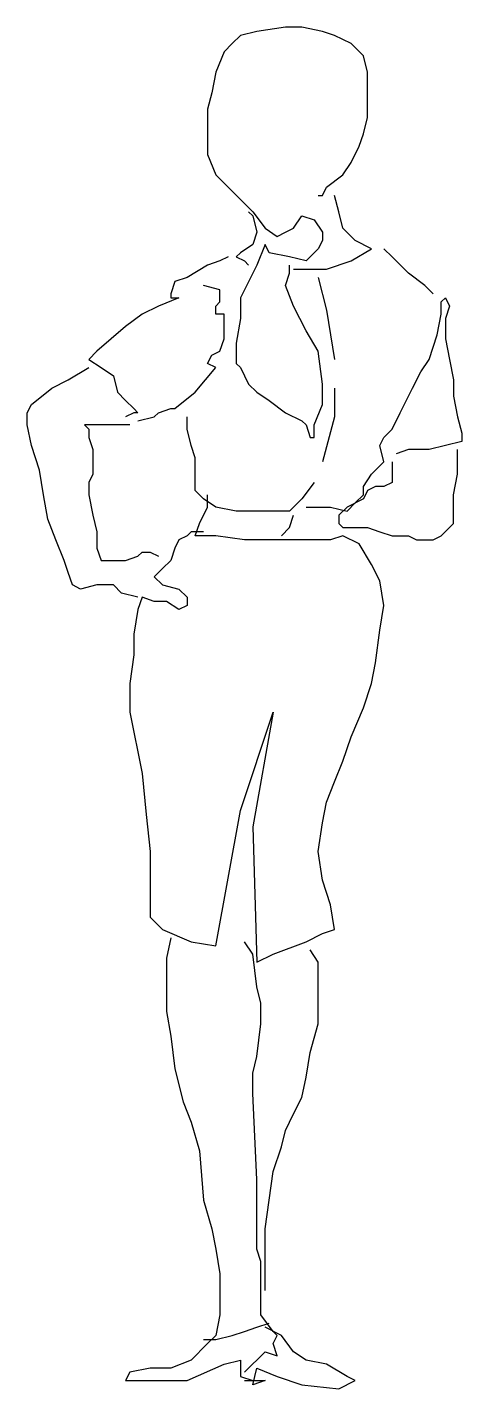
# Model space of a CAD drawing. Extents: x -646.88 to -646.34, y 555.89 to 557.6.
import ezdxf

# ---------------------------------------------------------------- set-up
doc = ezdxf.new("R2010")
doc.units = 0
doc.layers.get('0').update_dxf_attribs({"linetype": 'CONTINUOUS'})

msp = doc.modelspace()

# ---------------------------------------------------------------- linework, layer by layer
at = {"color": 0}
for points in [[(-646.519, 557.3904), (-646.5139, 557.3904), (-646.5087, 557.4007), (-646.4882, 557.4161), (-646.4779, 557.4315), (-646.4676, 557.4521), (-646.4625, 557.4675), (-646.4573, 557.4881), (-646.4573, 557.5138), (-646.4573, 557.5447), (-646.4625, 557.5653), (-646.4779, 557.5807), (-646.4985, 557.591), (-646.5139, 557.5961), (-646.5396, 557.6013), (-646.5601, 557.6013), (-646.5961, 557.5961), (-646.6167, 557.591), (-646.627, 557.5807), (-646.6372, 557.5704), (-646.6475, 557.5447), (-646.6527, 557.519), (-646.6578, 557.4984), (-646.6578, 557.4675), (-646.6578, 557.4418), (-646.6475, 557.4161), (-646.627, 557.3955), (-646.6013, 557.3698), (-646.5858, 557.3492), (-646.5704, 557.3389), (-646.5601, 557.3441), (-646.5499, 557.3492), (-646.5396, 557.3647), (-646.5242, 557.3595), (-646.5139, 557.3441), (-646.5139, 557.3338), (-646.519, 557.3235), (-646.5344, 557.3081), (-646.555, 557.3132), (-646.5807, 557.3184), (-646.5858, 557.3287), (-646.5961, 557.3029), (-646.6013, 557.2927), (-646.6167, 557.2618), (-646.6167, 557.2361), (-646.6218, 557.2052), (-646.6218, 557.1795), (-646.6167, 557.1744), (-646.6064, 557.1538), (-646.5961, 557.1435), (-646.5961, 557.1435), (-646.5807, 557.1332), (-646.5601, 557.1178), (-646.5396, 557.1075), (-646.5344, 557.1024), (-646.5293, 557.0869), (-646.5242, 557.0869), (-646.5242, 557.1024), (-646.5139, 557.1281), (-646.5139, 557.1538), (-646.519, 557.1949), (-646.5344, 557.2207), (-646.5499, 557.2515), (-646.5601, 557.2772), (-646.555, 557.2927), (-646.555, 557.3029)], [(-646.5499, 557.2978), (-646.5242, 557.2978), (-646.5087, 557.2978), (-646.4779, 557.3081), (-646.4522, 557.3235), (-646.4728, 557.3338), (-646.4882, 557.3492), (-646.4933, 557.3698), (-646.4985, 557.3904)], [(-646.6064, 557.3698), (-646.6013, 557.3647), (-646.5961, 557.3441), (-646.6013, 557.3287), (-646.6167, 557.3184), (-646.6218, 557.3132), (-646.6115, 557.3081), (-646.6064, 557.3029)], [(-646.3751, 557.2669), (-646.3854, 557.2772), (-646.4059, 557.2927), (-646.4214, 557.3081), (-646.4265, 557.3132), (-646.4368, 557.3235)], [(-646.6321, 557.3132), (-646.6424, 557.3081), (-646.6578, 557.3029), (-646.6835, 557.2875), (-646.6989, 557.2824), (-646.7041, 557.2669), (-646.7041, 557.2618), (-646.6938, 557.2618), (-646.7195, 557.2515), (-646.74, 557.2412), (-646.7606, 557.2258), (-646.7966, 557.1949), (-646.8069, 557.1846), (-646.8069, 557.1846), (-646.7914, 557.1744), (-646.776, 557.1641), (-646.7709, 557.1435), (-646.7606, 557.1332), (-646.7503, 557.1229), (-646.7452, 557.1178), (-646.7503, 557.1178), (-646.7606, 557.1126)], [(-646.519, 557.2875), (-646.5087, 557.2464), (-646.4985, 557.1846)], [(-646.7452, 557.1075), (-646.7452, 557.1075), (-646.7246, 557.1126), (-646.7195, 557.1178), (-646.7041, 557.1229), (-646.6989, 557.1229), (-646.6732, 557.1435), (-646.6475, 557.1744), (-646.6578, 557.1795), (-646.6527, 557.1898), (-646.6424, 557.1949), (-646.6372, 557.2104), (-646.6372, 557.2258), (-646.6372, 557.2412), (-646.6475, 557.2412), (-646.6475, 557.2515), (-646.6424, 557.2567), (-646.6424, 557.2721), (-646.6629, 557.2772)], [(-646.5344, 556.9995), (-646.5139, 556.9995), (-646.5036, 556.9995), (-646.483, 556.9943), (-646.4728, 557.0046), (-646.4625, 557.0149), (-646.4625, 557.0252), (-646.4522, 557.0406), (-646.4368, 557.0561), (-646.4419, 557.0766), (-646.4368, 557.0869), (-646.4265, 557.0972), (-646.4162, 557.1178), (-646.4008, 557.1486), (-646.3905, 557.1692), (-646.3802, 557.1846), (-646.37, 557.2155), (-646.3648, 557.2412), (-646.3648, 557.2567), (-646.3597, 557.2618), (-646.3546, 557.2515), (-646.3597, 557.2361), (-646.3597, 557.2104), (-646.3546, 557.1846), (-646.3494, 557.1589), (-646.3494, 557.1384), (-646.3443, 557.1126), (-646.3391, 557.0921), (-646.3391, 557.0818), (-646.3597, 557.0766), (-646.3802, 557.0715), (-646.4059, 557.0715), (-646.4214, 557.0664)], [(-646.7452, 556.8863), (-646.7657, 556.8915), (-646.776, 556.9018), (-646.7966, 556.9018), (-646.8171, 556.8966), (-646.8274, 556.9018), (-646.8326, 556.9172), (-646.8377, 556.9326), (-646.848, 556.9583), (-646.8583, 556.9841), (-646.8634, 557.0149), (-646.8685, 557.0458), (-646.8788, 557.0766), (-646.884, 557.1024), (-646.884, 557.1178), (-646.8788, 557.1281), (-646.8531, 557.1486), (-646.8326, 557.1589), (-646.8069, 557.1744)], [(-646.4985, 557.1486), (-646.4985, 557.1126), (-646.5139, 557.0561)], [(-646.7555, 557.1024), (-646.7657, 557.1024), (-646.776, 557.1024), (-646.7863, 557.1024), (-646.8017, 557.1024), (-646.812, 557.1024), (-646.8069, 557.0972), (-646.8069, 557.0869), (-646.8017, 557.0715), (-646.8017, 557.0612), (-646.8017, 557.0509), (-646.8017, 557.0406), (-646.8069, 557.0303), (-646.8069, 557.0149), (-646.8017, 556.9892), (-646.7966, 556.9686), (-646.7966, 556.9583), (-646.7966, 556.9481), (-646.7914, 556.9326), (-646.776, 556.9326), (-646.7606, 556.9326), (-646.7452, 556.9378), (-646.74, 556.9429), (-646.7298, 556.9429), (-646.7195, 556.9378)], [(-646.5242, 557.0303), (-646.5396, 557.0098), (-646.555, 556.9943), (-646.5601, 556.9943), (-646.5807, 556.9943), (-646.6064, 556.9943), (-646.6218, 556.9943), (-646.6475, 556.9995), (-646.6629, 557.0098), (-646.6732, 557.0201), (-646.6732, 557.0355), (-646.6732, 557.0612), (-646.6784, 557.0766), (-646.6835, 557.0972), (-646.6835, 557.1126)], [(-646.4265, 557.0561), (-646.4265, 557.0509), (-646.4265, 557.0303), (-646.4368, 557.0252), (-646.4471, 557.0252), (-646.4573, 557.0201), (-646.4625, 557.0098), (-646.483, 556.9995), (-646.4933, 556.9892), (-646.4933, 556.9789), (-646.4882, 556.9738), (-646.4779, 556.9738), (-646.4573, 556.9738), (-646.4419, 556.9686), (-646.4265, 556.9635), (-646.4162, 556.9635), (-646.4059, 556.9635), (-646.3957, 556.9583), (-646.3802, 556.9583), (-646.3751, 556.9583), (-646.3648, 556.9635), (-646.3494, 556.9789), (-646.3494, 556.9943), (-646.3494, 557.0149), (-646.3443, 557.0406), (-646.3443, 557.0612), (-646.3443, 557.0715)], [(-646.4882, 556.9635), (-646.5036, 556.9583), (-646.519, 556.9583), (-646.5447, 556.9583), (-646.5601, 556.9583), (-646.5756, 556.9583), (-646.6115, 556.9583), (-646.6475, 556.9635), (-646.6732, 556.9635), (-646.6681, 556.9789), (-646.6578, 556.9995), (-646.6578, 557.0149)], [(-646.5653, 556.9635), (-646.555, 556.9738), (-646.5499, 556.9892)], [(-646.6629, 556.9686), (-646.6784, 556.9686), (-646.6835, 556.9635), (-646.6938, 556.9583), (-646.6989, 556.9481), (-646.7041, 556.9326), (-646.7143, 556.9223), (-646.7246, 556.9121), (-646.7143, 556.9018), (-646.6938, 556.8966), (-646.6835, 556.8863), (-646.6835, 556.876), (-646.6938, 556.8709), (-646.7092, 556.8812), (-646.7246, 556.8812), (-646.74, 556.8863), (-646.7452, 556.8709), (-646.7503, 556.84), (-646.7503, 556.8143), (-646.7555, 556.7783), (-646.7555, 556.7423), (-646.74, 556.6652), (-646.7349, 556.6137), (-646.7298, 556.5675), (-646.7298, 556.5057), (-646.7298, 556.4852), (-646.7143, 556.4697), (-646.6784, 556.4543), (-646.6475, 556.4492), (-646.6167, 556.6189), (-646.5756, 556.7423), (-646.6013, 556.5983), (-646.5961, 556.4286), (-646.5756, 556.4389), (-646.5344, 556.4543), (-646.5139, 556.4646), (-646.4985, 556.4697), (-646.5036, 556.5006), (-646.5139, 556.5314), (-646.519, 556.5675), (-646.5139, 556.6035), (-646.5087, 556.6292), (-646.4985, 556.6549), (-646.4882, 556.6806), (-646.4779, 556.7115), (-646.4625, 556.7475), (-646.4522, 556.7783), (-646.4471, 556.804), (-646.4419, 556.8452), (-646.4368, 556.876), (-646.4419, 556.9069), (-646.4522, 556.9275), (-646.4676, 556.9532), (-646.4882, 556.9635)], [(-646.7041, 556.4594), (-646.7092, 556.4337), (-646.7092, 556.4132), (-646.7092, 556.3926), (-646.7092, 556.3669), (-646.7041, 556.336), (-646.6989, 556.2949), (-646.6886, 556.2537), (-646.6784, 556.228), (-646.6681, 556.192), (-646.6629, 556.1303), (-646.6527, 556.0943), (-646.6475, 556.0686), (-646.6424, 556.0377), (-646.6424, 556.012), (-646.6424, 555.9863), (-646.6475, 555.9605), (-646.6578, 555.9503), (-646.6784, 555.9297), (-646.7041, 555.9194), (-646.7298, 555.9194), (-646.7555, 555.9143), (-646.7606, 555.904), (-646.6835, 555.904), (-646.6372, 555.9245), (-646.6167, 555.9297), (-646.6167, 555.9091), (-646.6013, 555.904)], [(-646.6115, 555.9143), (-646.5858, 555.94), (-646.5704, 555.9348), (-646.5756, 555.9503), (-646.5704, 555.9605), (-646.5756, 555.9657), (-646.591, 555.9863), (-646.591, 556.0171), (-646.591, 556.0274), (-646.591, 556.0428), (-646.591, 556.0531), (-646.5961, 556.0686), (-646.5961, 556.084), (-646.5961, 556.0994), (-646.5961, 556.1148), (-646.5961, 556.1354), (-646.5961, 556.156), (-646.6013, 556.264), (-646.6013, 556.2897), (-646.5961, 556.3103), (-646.591, 556.3514), (-646.591, 556.3771), (-646.5961, 556.3977), (-646.6013, 556.4389), (-646.6115, 556.4543)], [(-646.5858, 556.0171), (-646.5858, 556.0634), (-646.5858, 556.0943), (-646.5756, 556.1663), (-646.5653, 556.1971), (-646.5601, 556.2177), (-646.5499, 556.2383), (-646.5396, 556.2589), (-646.5344, 556.2846), (-646.5293, 556.3154), (-646.519, 556.3514), (-646.519, 556.3771), (-646.519, 556.408), (-646.519, 556.4286), (-646.5293, 556.444)], [(-646.6629, 555.9554), (-646.6475, 555.9554), (-646.627, 555.9605), (-646.6115, 555.9657), (-646.5961, 555.9708), (-646.5807, 555.976)], [(-646.6115, 555.904), (-646.5858, 555.904), (-646.6013, 555.8988), (-646.5961, 555.9194), (-646.5704, 555.9091), (-646.5396, 555.8988), (-646.4933, 555.8937), (-646.4728, 555.904), (-646.483, 555.9091), (-646.5087, 555.9245), (-646.5344, 555.9297), (-646.5499, 555.94), (-646.5653, 555.9605), (-646.5858, 555.9708)]]:
    msp.add_lwpolyline(points, dxfattribs=at)

doc.saveas('drawing.dxf')
